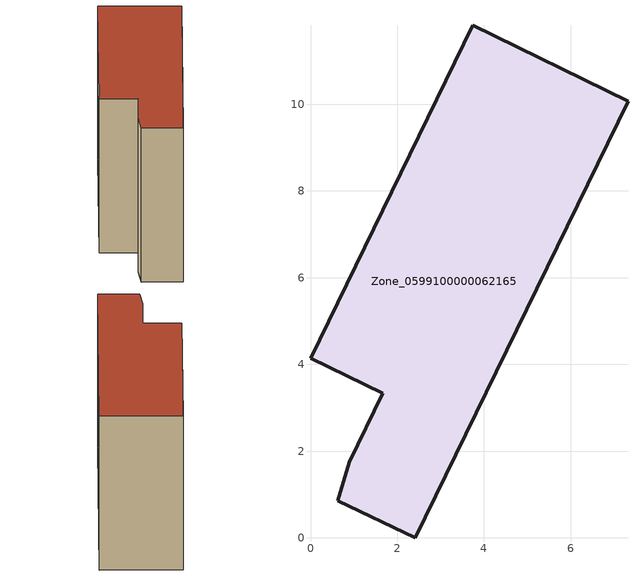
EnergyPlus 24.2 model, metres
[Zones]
Zone_0599100000062165
 floor ground (C_G): 0.89,1.74 1.67,3.33 0,4.14 3.74,11.82 7.32,10.07 2.41,0 0.63,0.85 z0
 wall outside (C_F): 2.41,0 7.32,10.07 3.74,11.82 0,4.14 1.67,3.33 0.89,1.74 0.63,0.85 2.41,0 z0:8.57
 roof outside (C_R): 1.67,3.33 0.89,1.74 0.63,0.85 2.41,0 7.32,10.07 3.74,11.82 0,4.14 z8.57
[BUILDING]
Pand.0599100000062165: North Axis=0; Terrain=City; Loads Convergence Tolerance Value=0.04; Temperature Convergence Tolerance Value=0.4; Solar Distribution=FullExterior; Maximum Number of Warmup Days=25; Minimum Number of Warmup Days=1
[Site:Location]
Rotterdam.The.Hague.AP_ZH_NLD Design_Conditions: Latitude=51.96; Longitude=4.45; Time Zone=1; Elevation=-4.5
[SITE:GROUNDTEMPERATURE:BUILDINGSURFACE]
18, 18, 18, 18, 18, 18, 18, 18, 18, 18, 18, 18
[MATERIAL] Thermal Absorptance=0.9; Solar Absorptance=0.7; Visible Absorptance=0.7
Name | Roughness | Thickness | Conductivity | Density | Specific Heat
G.TI.1946 | MediumSmooth | 0.15 | 1 | 540 | 1210
F.TI.1946 | Rough | 0.3 | 0.857143 | 1920 | 840
R.TI.1946 | MediumRough | 0.2 | 0.1 | 1500 | 1000
[CONSTRUCTION]
C_G: G.TI.1946
C_F: F.TI.1946
C_R: R.TI.1946
[ZONE]
Zone_0599100000062165: Type=1; Multiplier=1; Ceiling Height=Autocalculate; Volume=Autocalculate; Floor Area=autocalculate; Part of Total Floor Area=Yes
[ZONEINFILTRATION:DESIGNFLOWRATE]
Infil_Zone_0599100000062165: Zone or ZoneList or Space or SpaceList=Zone_0599100000062165; Schedule=AlwaysOn; Design Flow Rate Calculation Method=Flow/Area; Flow Rate per Floor Area=0.003; Constant Term Coefficient=1; Temperature Term Coefficient=0; Velocity Term Coefficient=0; Velocity Squared Term Coefficient=0
[HVACTEMPLATE:ZONE:IDEALLOADSAIRSYSTEM]
Zone_0599100000062165: Maximum Heating Supply Air Temperature=50; Minimum Cooling Supply Air Temperature=13; Maximum Heating Supply Air Humidity Ratio=0.0156; Minimum Cooling Supply Air Humidity Ratio=0.0077; Heating Limit=NoLimit; Cooling Limit=NoLimit; Dehumidification Control Type=ConstantSensibleHeatRatio; Cooling Sensible Heat Ratio=0.7; Dehumidification Setpoint=60; Humidification Control Type=None; Humidification Setpoint=30; Outdoor Air Method=None; Outdoor Air Flow Rate per Person=0.00944; Outdoor Air Flow Rate per Zone Floor Area=0; Outdoor Air Flow Rate per Zone=0; Demand Controlled Ventilation Type=None; Outdoor Air Economizer Type=NoEconomizer; Heat Recovery Type=None; Sensible Heat Recovery Effectiveness=0.7; Latent Heat Recovery Effectiveness=0.65
[ZONECONTROL:THERMOSTAT]
ThermostatControl_Zone_0599100000062165: Zone or ZoneList=Zone_0599100000062165; Control Type Schedule=DualSetpointControlType; Control 1=Thermostat_Zone_0599100000062165; Temperature Difference Between Cutout And Setpoint=0
[THERMOSTATSETPOINT:DUALSETPOINT]
Thermostat_Zone_0599100000062165: Heating Setpoint Temperature Schedule=HeatingSetpoint_Zone_0599100000062165; Cooling Setpoint Temperature Schedule=CoolingSetpoint_Zone_0599100000062165
[SCHEDULE:COMPACT]
HeatingSetpoint_Zone_0599100000062165: Through: 12/31, For: AllDays, Until: 24:00, 21
CoolingSetpoint_Zone_0599100000062165: Through: 12/31, For: AllDays, Until: 24:00, 24
DualSetpointControlType: Through: 12/31, For: AllDays, Until: 24:00, 4
AlwaysOn: Through: 12/31, For: AllDays, Until: 24:00, 1
